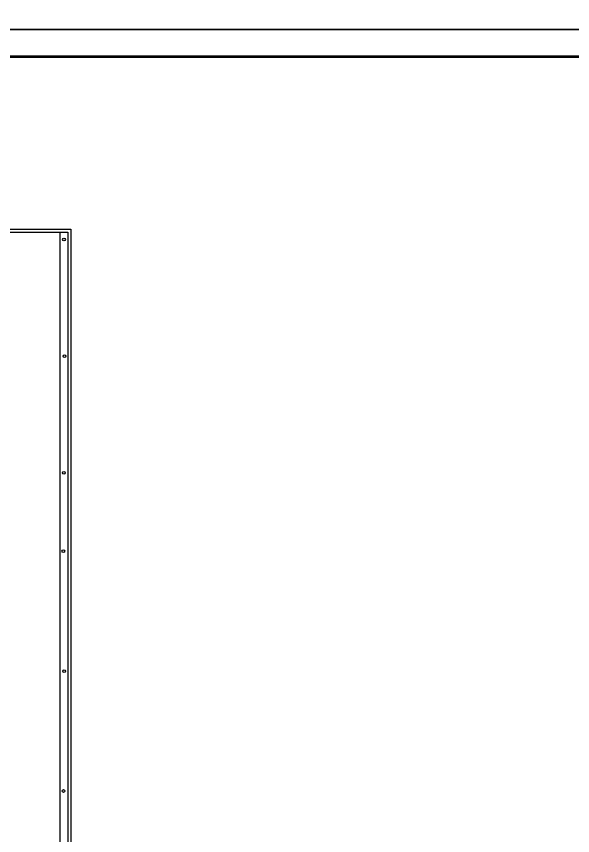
# Model space of a CAD drawing. Extents: x 69728788 to 150676229, y 20333219 to 43663798.
# Drawn here: x 75306105 to 75346731, y 20506241 to 20566116 of the extents above; entities that cross this region are included whole.
import ezdxf

# ---------------------------------------------------------------- set-up
doc = ezdxf.new("R2010")
doc.units = 0
doc.header["$LTSCALE"] = 1000
doc.header["$MEASUREMENT"] = 0
doc.layers.get('0').update_dxf_attribs({"linetype": 'CONTINUOUS'})
doc.layers.add('PUB_TITLE', color=4, linetype='CONTINUOUS')
doc.layers.add('雨水管', color=6, linetype='CONTINUOUS')

msp = doc.modelspace()

# ---------------------------------------------------------------- linework, layer by layer
at = {"color": 253}
for p, q in [((75236773.5, 20550353.7), (75309873.5, 20550353.7)), ((75309273.5, 20550353.7), (75309273.5, 20457753.7)), ((75309873.5, 20550353.7), (75309873.5, 20492778.7))]:
    msp.add_line(p, q, dxfattribs=at)
msp.add_lwpolyline([(75236573.5, 20550553.7), (75310073.5, 20550553.7), (75310073.5, 20492978.7), (75343173.5, 20492978.7), (75343173.5, 20457553.7), (75236573.5, 20457553.7), (75236573.5, 20550553.7)], dxfattribs=at)
at = {"layer": 'PUB_TITLE'}
for points in [[(75219157.4, 20565166.1), (75387357.4, 20565166.1), (75387357.4, 20683966.1), (75219157.4, 20683966.1)], [(75219157.4, 20446366.1), (75387357.4, 20446366.1), (75387357.4, 20565166.1), (75219157.4, 20565166.1)]]:
    msp.add_lwpolyline(points, close=True, dxfattribs=at)
at = {"layer": 'PUB_TITLE', "const_width": 200}
msp.add_lwpolyline([(75224157.4, 20448366.1), (75385357.4, 20448366.1), (75385357.4, 20563166.1), (75224157.4, 20563166.1)], close=True, dxfattribs=at)
at = {"layer": '雨水管', "color": 253}
for centre in [(75309580.7, 20549808.9), (75309611.8, 20541277.3), (75309564.9, 20532760.8), (75309535.8, 20527038.2), (75309593.4, 20518262.5), (75309537.8, 20509499.7)]:
    msp.add_circle(centre, 100, dxfattribs=at)

doc.saveas('drawing.dxf')
